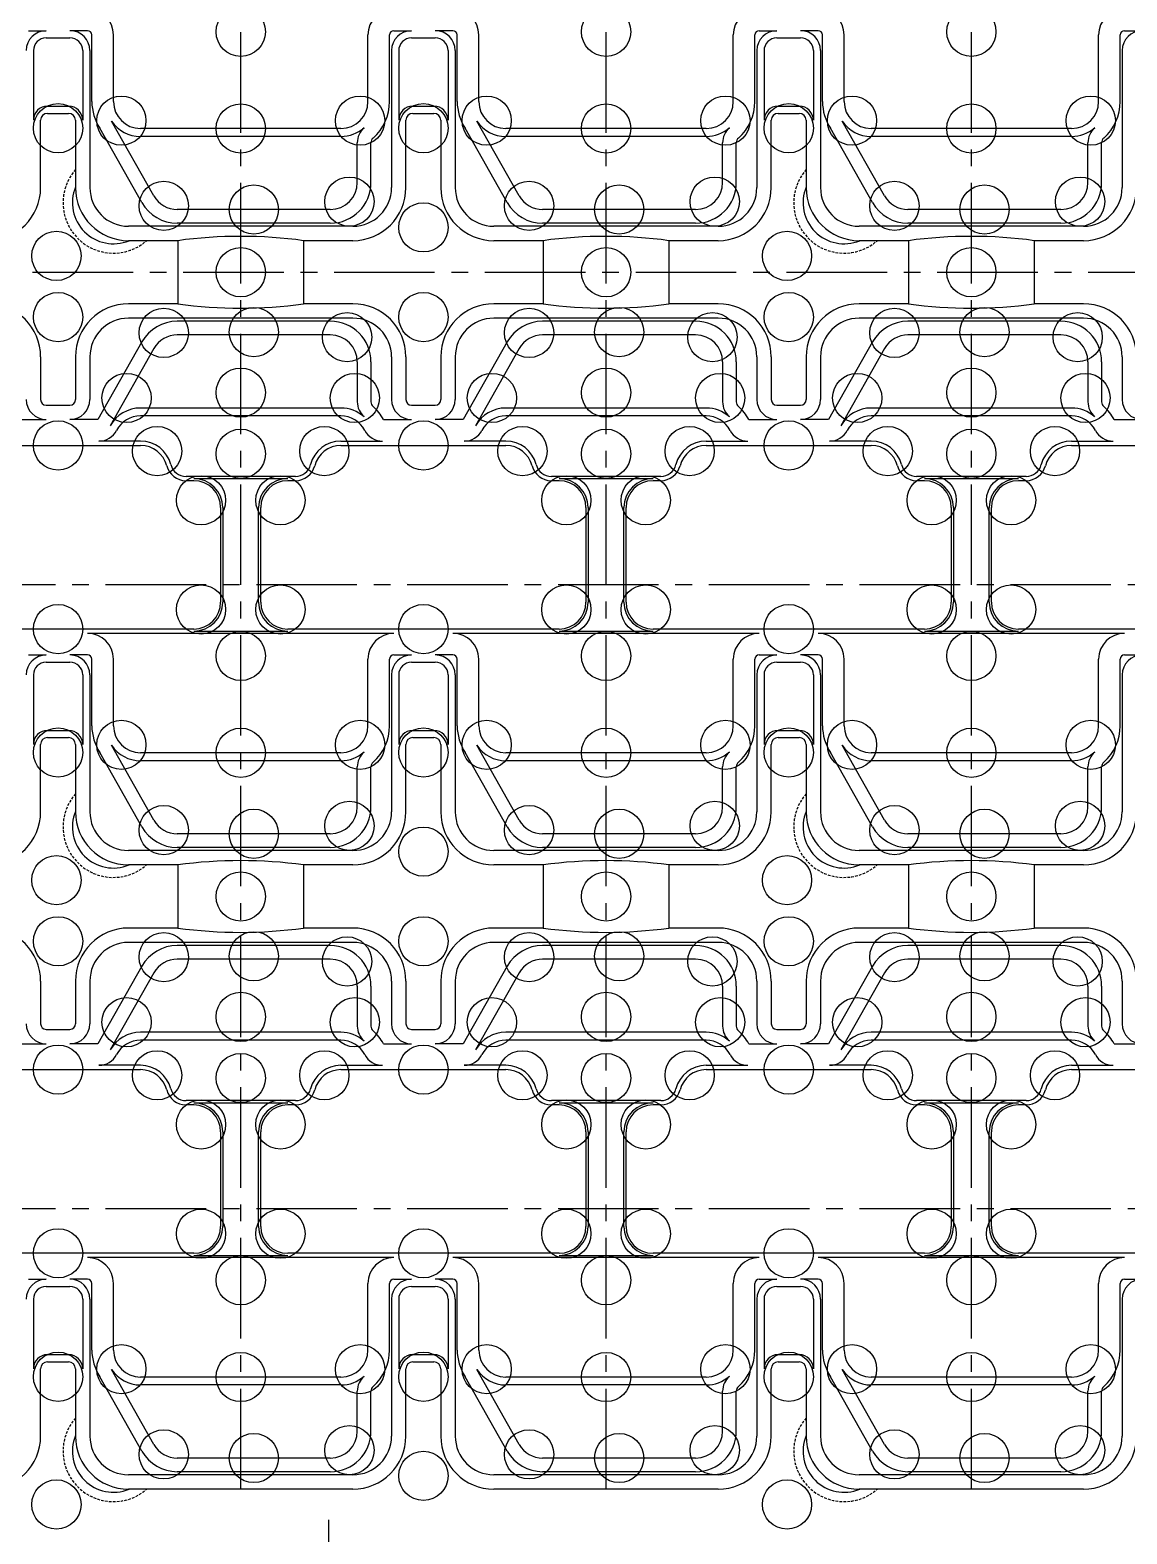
# Model space of a CAD drawing. Extents: x -808 to -24, y -277 to 138.
# Drawn here: x -595.8 to -502.3, y -107.6 to 20.7 of the extents above; entities that cross this region are included whole.
import ezdxf

# ---------------------------------------------------------------- set-up
doc = ezdxf.new("R2010")
doc.units = 0
doc.header["$LTSCALE"] = 0.45
doc.header["$MEASUREMENT"] = 0
doc.linetypes.add('CENTER2', pattern=[28.575, 19.05, -3.175, 3.175, -3.175])
doc.linetypes.add('HIDDENX2', pattern=[0.75, 0.5, -0.25])
for name, color, linetype in [('ANA 10', 7, 'CONTINUOUS'), ('ANA 11.5', 60, 'CONTINUOUS'), ('ANA 13', 230, 'CONTINUOUS'), ('ANA 18.5', 30, 'CONTINUOUS'), ('ANA 28', 110, 'CONTINUOUS'), ('ANA 31 Φ8.6x5°U7', 5, 'CONTINUOUS'), ('ANA 35', 140, 'CONTINUOUS'), ('CENTER', 243, 'CENTER2'), ('DETAIL', 6, 'CONTINUOUS'), ('HIDDEN', 5, 'HIDDENX2'), ('LINE', 7, 'CONTINUOUS'), ('LINE1', 30, 'CONTINUOUS'), ('LINE2', 110, 'CONTINUOUS'), ('LINE3', 230, 'CONTINUOUS'), ('LINE6', 60, 'CONTINUOUS'), ('LINE8', 200, 'CONTINUOUS'), ('SECTION', 31, 'CONTINUOUS'), ('TEXT', 4, 'CONTINUOUS')]:
    doc.layers.add(name, color=color, linetype=linetype)

msp = doc.modelspace()

# ---------------------------------------------------------------- linework, layer by layer
at = {"layer": 'ANA 10'}
for centre in [(-593.45, -14.775), (-562.3, -14.775), (-531.15, -14.775), (-585.0042, -15.25851), (-570.7458, -15.25851), (-553.8542, -15.25851), (-539.5958, -15.25851), (-522.7042, -15.25851), (-508.4458, -15.25851), (-581.25865, -19.45865), (-574.49135, -19.45865), (-550.10865, -19.45865), (-543.34135, -19.45865), (-518.95865, -19.45865), (-512.19135, -19.45865), (-581.25865, -28.77135), (-574.49135, -28.77135), (-550.10865, -28.77135), (-543.34135, -28.77135), (-518.95865, -28.77135), (-512.19135, -28.77135), (-593.45, -30.445), (-562.3, -30.445), (-531.15, -30.445), (-593.45, -68.035), (-585.0042, -68.51851), (-570.7458, -68.51851), (-562.3, -68.035), (-553.8542, -68.51851), (-539.5958, -68.51851), (-531.15, -68.035), (-522.7042, -68.51851), (-508.4458, -68.51851), (-581.25865, -72.71865), (-574.49135, -72.71865), (-550.10865, -72.71865), (-543.34135, -72.71865), (-518.95865, -72.71865), (-512.19135, -72.71865), (-581.25865, -82.03135), (-574.49135, -82.03135), (-550.10865, -82.03135), (-543.34135, -82.03135), (-518.95865, -82.03135), (-512.19135, -82.03135), (-593.45, -83.705), (-562.3, -83.705), (-531.15, -83.705)]:
    msp.add_circle(centre, 2.1, dxfattribs=at)
at = {"layer": 'ANA 11.5'}
for centre in [(-577.875, 20.51936), (-546.725, 20.51936), (-515.575, 20.51936), (-577.875, -15.48936), (-546.725, -15.48936), (-515.575, -15.48936), (-577.875, -32.74064), (-546.725, -32.74064), (-515.575, -32.74064), (-577.875, -68.74936), (-546.725, -68.74936), (-515.575, -68.74936), (-577.875, -86.00064), (-546.725, -86.00064), (-515.575, -86.00064)]:
    msp.add_circle(centre, 2.1, dxfattribs=at)
at = {"layer": 'ANA 13'}
for centre in [(-588.05135, 12.93365), (-577.875, 12.26), (-567.69865, 12.93365), (-556.90135, 12.93365), (-546.725, 12.26), (-536.54865, 12.93365), (-525.75135, 12.93365), (-515.575, 12.26), (-505.39865, 12.93365), (-587.60642, -10.72886), (-577.875, -10.27445), (-568.14358, -10.72886), (-556.45642, -10.72886), (-546.725, -10.27445), (-536.99358, -10.72886), (-525.30642, -10.72886), (-515.575, -10.27445), (-505.84358, -10.72886), (-588.05135, -40.32635), (-567.69865, -40.32635), (-556.90135, -40.32635), (-536.54865, -40.32635), (-525.75135, -40.32635), (-505.39865, -40.32635), (-577.875, -41), (-546.725, -41), (-515.575, -41), (-577.875, -63.53445), (-546.725, -63.53445), (-515.575, -63.53445), (-587.60642, -63.98886), (-568.14358, -63.98886), (-556.45642, -63.98886), (-536.99358, -63.98886), (-525.30642, -63.98886), (-505.84358, -63.98886), (-588.05135, -93.58635), (-577.875, -94.26), (-567.69865, -93.58635), (-556.90135, -93.58635), (-546.725, -94.26), (-536.54865, -93.58635), (-525.75135, -93.58635), (-515.575, -94.26), (-505.39865, -93.58635)]:
    msp.add_circle(centre, 2.1, dxfattribs=at)
at = {"layer": 'ANA 18.5'}
for centre in [(-584.43816, 5.66306), (-568.60865, 6.02365), (-553.28816, 5.66306), (-537.45865, 6.02365), (-522.13816, 5.66306), (-506.30865, 6.02365), (-576.75734, 5.35), (-545.60734, 5.35), (-514.45734, 5.35), (-584.43816, -5.17942), (-576.75734, -5.10433), (-568.80865, -5.54002), (-553.28816, -5.17942), (-545.60734, -5.10433), (-537.65865, -5.54002), (-522.13816, -5.17942), (-514.45734, -5.10433), (-506.50865, -5.54002), (-584.43816, -47.59694), (-576.75734, -47.91), (-568.60865, -47.23635), (-553.28816, -47.59694), (-545.60734, -47.91), (-537.45865, -47.23635), (-522.13816, -47.59694), (-514.45734, -47.91), (-506.30865, -47.23635), (-584.43816, -58.43942), (-576.75734, -58.36433), (-553.28816, -58.43942), (-545.60734, -58.36433), (-522.13816, -58.43942), (-514.45734, -58.36433), (-568.80865, -58.80002), (-537.65865, -58.80002), (-506.50865, -58.80002), (-584.43816, -100.85694), (-568.60865, -100.49635), (-553.28816, -100.85694), (-537.45865, -100.49635), (-522.13816, -100.85694), (-506.30865, -100.49635), (-576.75734, -101.17), (-545.60734, -101.17), (-514.45734, -101.17)]:
    msp.add_circle(centre, 2.1, dxfattribs=at)
at = {"layer": 'ANA 28'}
for centre in [(-593.45, 12.2847), (-562.3, 12.2847), (-531.15, 12.2847), (-562.3, 3.82599), (-593.45, -3.82599), (-562.3, -3.82599), (-531.15, -3.82599), (-593.45, -40.9753), (-562.3, -40.9753), (-531.15, -40.9753), (-562.3, -49.43401), (-593.45, -57.08599), (-562.3, -57.08599), (-531.15, -57.08599), (-593.45, -94.2353), (-562.3, -94.2353), (-531.15, -94.2353), (-562.3, -102.69401)]:
    msp.add_circle(centre, 2.1, dxfattribs=at)
at = {"layer": 'ANA 31 Φ8.6x5°U7'}
for centre in [(-593.59242, 1.39017), (-531.29242, 1.39017), (-593.59242, -51.86983), (-531.29242, -51.86983), (-593.59242, -105.12983), (-531.29242, -105.12983)]:
    msp.add_circle(centre, 2.1, dxfattribs=at)
at = {"layer": 'ANA 35'}
for centre in [(-577.875, 0), (-546.725, 0), (-515.575, 0), (-577.875, -53.26), (-546.725, -53.26), (-515.575, -53.26)]:
    msp.add_circle(centre, 2.1, dxfattribs=at)
at = {"layer": 'CENTER'}
for p, q in [((-577.875, -103.82785), (-577.875, 103.82785)), ((-546.725, -103.82785), (-546.725, 103.82785)), ((-515.575, -103.82785), (-515.575, 103.82785)), ((-698.5, 0), (-191.56344, 0)), ((-666.54797, -26.63), (-333.45203, -26.63)), ((-666.54797, -79.89), (-333.45203, -79.89)), ((-570.35, -122.195), (-570.35, -106.44006))]:
    msp.add_line(p, q, dxfattribs=at)
at = {"layer": 'DETAIL'}
for centre in [(-588.72748, 5.92752), (-526.42748, 5.92752), (-588.72748, -47.33248), (-526.42748, -47.33248), (-588.72748, -100.59248), (-526.42748, -100.59248)]:
    msp.add_arc(centre, 3.5, 157.5764905, 292.4235095, dxfattribs=at)
at = {"layer": 'HIDDEN'}
for centre in [(-588.72748, 5.92752), (-526.42748, 5.92752), (-588.72748, -47.33248), (-526.42748, -47.33248), (-588.72748, -100.59248), (-526.42748, -100.59248)]:
    msp.add_arc(centre, 4.3, 138.7995848, 311.2004152, dxfattribs=at)
at = {"layer": 'LINE'}
for p, q in [((-600.485, -14.775), (-586.415, -14.775)), ((-569.335, -14.775), (-555.265, -14.775)), ((-538.185, -14.775), (-524.115, -14.775)), ((-507.035, -14.775), (-492.965, -14.775)), ((-581.885, -17.785), (-582.53945, -17.785)), ((-573.21055, -17.785), (-573.865, -17.785)), ((-550.735, -17.785), (-551.38945, -17.785)), ((-542.06055, -17.785), (-542.715, -17.785)), ((-519.585, -17.785), (-520.23945, -17.785)), ((-510.91055, -17.785), (-511.565, -17.785)), ((-579.585, -20.085), (-579.585, -28.145)), ((-576.165, -28.145), (-576.165, -20.085)), ((-548.435, -20.085), (-548.435, -28.145)), ((-545.015, -28.145), (-545.015, -20.085)), ((-517.285, -20.085), (-517.285, -28.145)), ((-513.865, -28.145), (-513.865, -20.085)), ((-581.885, -30.445), (-605.015, -30.445)), ((-550.735, -30.445), (-573.865, -30.445)), ((-519.585, -30.445), (-542.715, -30.445)), ((-488.435, -30.445), (-511.565, -30.445)), ((-600.485, -68.035), (-586.415, -68.035)), ((-569.335, -68.035), (-555.265, -68.035)), ((-538.185, -68.035), (-524.115, -68.035)), ((-507.035, -68.035), (-492.965, -68.035)), ((-581.885, -71.045), (-582.53945, -71.045)), ((-573.21055, -71.045), (-573.865, -71.045)), ((-550.735, -71.045), (-551.38945, -71.045)), ((-542.06055, -71.045), (-542.715, -71.045)), ((-519.585, -71.045), (-520.23945, -71.045)), ((-510.91055, -71.045), (-511.565, -71.045)), ((-579.585, -73.345), (-579.585, -81.405)), ((-576.165, -81.405), (-576.165, -73.345)), ((-548.435, -73.345), (-548.435, -81.405)), ((-545.015, -81.405), (-545.015, -73.345)), ((-517.285, -73.345), (-517.285, -81.405)), ((-513.865, -81.405), (-513.865, -73.345)), ((-581.885, -83.705), (-605.015, -83.705)), ((-550.735, -83.705), (-573.865, -83.705)), ((-519.585, -83.705), (-542.715, -83.705)), ((-488.435, -83.705), (-511.565, -83.705))]:
    msp.add_line(p, q, dxfattribs=at)
for centre, radius, start, end in [((-586.415, -17.075), 2.3, 14.3296242, 90), ((-569.335, -17.075), 2.3, 90, 165.6703758), ((-555.265, -17.075), 2.3, 14.3296242, 90), ((-538.185, -17.075), 2.3, 90, 165.6703758), ((-524.115, -17.075), 2.3, 14.3296242, 90), ((-507.035, -17.075), 2.3, 90, 165.6703758), ((-582.53945, -16.085), 1.7, 194.3296242, 270), ((-573.21055, -16.085), 1.7, 270, 345.6703758), ((-551.38945, -16.085), 1.7, 194.3296242, 270), ((-542.06055, -16.085), 1.7, 270, 345.6703758), ((-520.23945, -16.085), 1.7, 194.3296242, 270), ((-510.91055, -16.085), 1.7, 270, 345.6703758), ((-581.885, -20.085), 2.3, 0, 90), ((-573.865, -20.085), 2.3, 90, 180), ((-550.735, -20.085), 2.3, 0, 90), ((-542.715, -20.085), 2.3, 90, 180), ((-519.585, -20.085), 2.3, 0, 90), ((-511.565, -20.085), 2.3, 90, 180), ((-581.885, -28.145), 2.3, 270, 360), ((-573.865, -28.145), 2.3, 180, 270), ((-550.735, -28.145), 2.3, 270, 360), ((-542.715, -28.145), 2.3, 180, 270), ((-519.585, -28.145), 2.3, 270, 360), ((-511.565, -28.145), 2.3, 180, 270), ((-586.415, -70.335), 2.3, 14.3296242, 90), ((-569.335, -70.335), 2.3, 90, 165.6703758), ((-555.265, -70.335), 2.3, 14.3296242, 90), ((-538.185, -70.335), 2.3, 90, 165.6703758), ((-524.115, -70.335), 2.3, 14.3296242, 90), ((-507.035, -70.335), 2.3, 90, 165.6703758), ((-582.53945, -69.345), 1.7, 194.3296242, 270), ((-573.21055, -69.345), 1.7, 270, 345.6703758), ((-551.38945, -69.345), 1.7, 194.3296242, 270), ((-542.06055, -69.345), 1.7, 270, 345.6703758), ((-520.23945, -69.345), 1.7, 194.3296242, 270), ((-510.91055, -69.345), 1.7, 270, 345.6703758), ((-581.885, -73.345), 2.3, 0, 90), ((-573.865, -73.345), 2.3, 90, 180), ((-550.735, -73.345), 2.3, 0, 90), ((-542.715, -73.345), 2.3, 90, 180), ((-519.585, -73.345), 2.3, 0, 90), ((-511.565, -73.345), 2.3, 90, 180), ((-581.885, -81.405), 2.3, 270, 360), ((-573.865, -81.405), 2.3, 180, 270), ((-550.735, -81.405), 2.3, 270, 360), ((-542.715, -81.405), 2.3, 180, 270), ((-519.585, -81.405), 2.3, 270, 360), ((-511.565, -81.405), 2.3, 180, 270)]:
    msp.add_arc(centre, radius, start, end, dxfattribs=at)
at = {"layer": 'LINE1'}
for p, q in [((-585.28127, 6.51702), (-588.8947, 12.90076)), ((-554.13127, 6.51702), (-557.7447, 12.90076)), ((-522.98127, 6.51702), (-526.5947, 12.90076)), ((-569.325, 11.58468), (-586.425, 11.58468)), ((-538.175, 11.58468), (-555.275, 11.58468)), ((-507.025, 11.58468), (-524.125, 11.58468)), ((-567.935, 7.65), (-567.935, 11.05137)), ((-536.785, 7.65), (-536.785, 11.05137)), ((-505.635, 7.65), (-505.635, 11.05137)), ((-570.235, 5.35), (-583.27967, 5.35)), ((-539.085, 5.35), (-552.12967, 5.35)), ((-507.935, 5.35), (-520.97967, 5.35)), ((-570.235, -5.35), (-583.27967, -5.35)), ((-539.085, -5.35), (-552.12967, -5.35)), ((-507.935, -5.35), (-520.97967, -5.35)), ((-585.28127, -6.51702), (-589.00429, -13.09437)), ((-567.935, -7.65), (-567.935, -11.0602)), ((-554.13127, -6.51702), (-557.85429, -13.09437)), ((-536.785, -7.65), (-536.785, -11.0602)), ((-522.98127, -6.51702), (-526.70429, -13.09437)), ((-505.635, -7.65), (-505.635, -11.0602)), ((-569.335, -11.58468), (-586.415, -11.58468)), ((-538.185, -11.58468), (-555.265, -11.58468)), ((-507.035, -11.58468), (-524.115, -11.58468)), ((-585.28127, -46.74298), (-588.8947, -40.35924)), ((-554.13127, -46.74298), (-557.7447, -40.35924)), ((-522.98127, -46.74298), (-526.5947, -40.35924)), ((-569.325, -41.67532), (-586.425, -41.67532)), ((-567.935, -45.61), (-567.935, -42.20863)), ((-538.175, -41.67532), (-555.275, -41.67532)), ((-536.785, -45.61), (-536.785, -42.20863)), ((-507.025, -41.67532), (-524.125, -41.67532)), ((-505.635, -45.61), (-505.635, -42.20863)), ((-570.235, -47.91), (-583.27967, -47.91)), ((-539.085, -47.91), (-552.12967, -47.91)), ((-507.935, -47.91), (-520.97967, -47.91)), ((-570.235, -58.61), (-583.27967, -58.61)), ((-539.085, -58.61), (-552.12967, -58.61)), ((-507.935, -58.61), (-520.97967, -58.61)), ((-585.28127, -59.77702), (-589.00429, -66.35437)), ((-554.13127, -59.77702), (-557.85429, -66.35437)), ((-522.98127, -59.77702), (-526.70429, -66.35437)), ((-567.935, -60.91), (-567.935, -64.3202)), ((-536.785, -60.91), (-536.785, -64.3202)), ((-505.635, -60.91), (-505.635, -64.3202)), ((-569.335, -64.84468), (-586.415, -64.84468)), ((-538.185, -64.84468), (-555.265, -64.84468)), ((-507.035, -64.84468), (-524.115, -64.84468)), ((-585.28127, -100.00298), (-588.8947, -93.61924)), ((-554.13127, -100.00298), (-557.7447, -93.61924)), ((-522.98127, -100.00298), (-526.5947, -93.61924)), ((-569.325, -94.93532), (-586.425, -94.93532)), ((-538.175, -94.93532), (-555.275, -94.93532)), ((-507.025, -94.93532), (-524.125, -94.93532)), ((-567.935, -98.87), (-567.935, -95.46863)), ((-536.785, -98.87), (-536.785, -95.46863)), ((-505.635, -98.87), (-505.635, -95.46863)), ((-570.235, -101.17), (-583.27967, -101.17)), ((-539.085, -101.17), (-552.12967, -101.17)), ((-507.935, -101.17), (-520.97967, -101.17))]:
    msp.add_line(p, q, dxfattribs=at)
for centre, radius, start, end in [((-586.425, 14.56), 2.97532, 213.8947944, 270), ((-555.275, 14.56), 2.97532, 213.8947944, 270), ((-524.125, 14.56), 2.97532, 213.8947944, 270), ((-569.325, 14.56), 2.97532, 270, 311.369924), ((-566.235, 11.05137), 1.7, 131.369924, 180), ((-538.175, 14.56), 2.97532, 270, 311.369924), ((-535.085, 11.05137), 1.7, 131.369924, 180), ((-507.025, 14.56), 2.97532, 270, 311.369924), ((-503.935, 11.05137), 1.7, 131.369924, 180), ((-583.27967, 7.65), 2.3, 209.5114986, 270), ((-570.235, 7.65), 2.3, 270, 0), ((-552.12967, 7.65), 2.3, 209.5114986, 270), ((-539.085, 7.65), 2.3, 270, 0), ((-520.97967, 7.65), 2.3, 209.5114986, 270), ((-507.935, 7.65), 2.3, 270, 0), ((-583.27967, -7.65), 2.3, 90, 150.4885014), ((-570.235, -7.65), 2.3, 0, 90), ((-552.12967, -7.65), 2.3, 90, 150.4885014), ((-539.085, -7.65), 2.3, 0, 90), ((-520.97967, -7.65), 2.3, 90, 150.4885014), ((-507.935, -7.65), 2.3, 0, 90), ((-566.235, -11.0602), 1.7, 180, 228.4665706), ((-535.085, -11.0602), 1.7, 180, 228.4665706), ((-503.935, -11.0602), 1.7, 180, 228.4665706), ((-586.415, -14.56), 2.97532, 90, 150.4885014), ((-569.335, -14.56), 2.97532, 48.4665706, 90), ((-555.265, -14.56), 2.97532, 90, 150.4885014), ((-538.185, -14.56), 2.97532, 48.4665706, 90), ((-524.115, -14.56), 2.97532, 90, 150.4885014), ((-507.035, -14.56), 2.97532, 48.4665706, 90), ((-586.425, -38.7), 2.97532, 213.8947944, 270), ((-569.325, -38.7), 2.97532, 270, 311.369924), ((-566.235, -42.20863), 1.7, 131.369924, 180), ((-555.275, -38.7), 2.97532, 213.8947944, 270), ((-538.175, -38.7), 2.97532, 270, 311.369924), ((-535.085, -42.20863), 1.7, 131.369924, 180), ((-524.125, -38.7), 2.97532, 213.8947944, 270), ((-507.025, -38.7), 2.97532, 270, 311.369924), ((-503.935, -42.20863), 1.7, 131.369924, 180), ((-570.235, -45.61), 2.3, 270, 0), ((-539.085, -45.61), 2.3, 270, 0), ((-507.935, -45.61), 2.3, 270, 0), ((-583.27967, -45.61), 2.3, 209.5114986, 270), ((-552.12967, -45.61), 2.3, 209.5114986, 270), ((-520.97967, -45.61), 2.3, 209.5114986, 270), ((-583.27967, -60.91), 2.3, 90, 150.4885014), ((-570.235, -60.91), 2.3, 0, 90), ((-552.12967, -60.91), 2.3, 90, 150.4885014), ((-539.085, -60.91), 2.3, 0, 90), ((-520.97967, -60.91), 2.3, 90, 150.4885014), ((-507.935, -60.91), 2.3, 0, 90), ((-586.415, -67.82), 2.97532, 90, 150.4885014), ((-569.335, -67.82), 2.97532, 48.4665706, 90), ((-566.235, -64.3202), 1.7, 180, 228.4665706), ((-555.265, -67.82), 2.97532, 90, 150.4885014), ((-538.185, -67.82), 2.97532, 48.4665706, 90), ((-535.085, -64.3202), 1.7, 180, 228.4665706), ((-524.115, -67.82), 2.97532, 90, 150.4885014), ((-507.035, -67.82), 2.97532, 48.4665706, 90), ((-503.935, -64.3202), 1.7, 180, 228.4665706), ((-586.425, -91.96), 2.97532, 213.8947944, 270), ((-555.275, -91.96), 2.97532, 213.8947944, 270), ((-524.125, -91.96), 2.97532, 213.8947944, 270), ((-569.325, -91.96), 2.97532, 270, 311.369924), ((-566.235, -95.46863), 1.7, 131.369924, 180), ((-538.175, -91.96), 2.97532, 270, 311.369924), ((-535.085, -95.46863), 1.7, 131.369924, 180), ((-507.025, -91.96), 2.97532, 270, 311.369924), ((-503.935, -95.46863), 1.7, 131.369924, 180), ((-583.27967, -98.87), 2.3, 209.5114986, 270), ((-570.235, -98.87), 2.3, 270, 0), ((-552.12967, -98.87), 2.3, 209.5114986, 270), ((-539.085, -98.87), 2.3, 270, 0), ((-520.97967, -98.87), 2.3, 209.5114986, 270), ((-507.935, -98.87), 2.3, 270, 0)]:
    msp.add_arc(centre, radius, start, end, dxfattribs=at)
at = {"layer": 'LINE2'}
for p, q in [((-595.975, 20.60488), (-594.465, 20.60488)), ((-590.925, 20.60488), (-592.435, 20.60488)), ((-564.825, 20.60488), (-563.315, 20.60488)), ((-559.775, 20.60488), (-561.285, 20.60488)), ((-533.675, 20.60488), (-532.165, 20.60488)), ((-528.625, 20.60488), (-530.135, 20.60488)), ((-502.525, 20.60488), (-501.015, 20.60488)), ((-590.56677, 14.56), (-590.56677, 20.24665)), ((-565.18323, 14.56), (-565.18323, 20.24665)), ((-559.41677, 14.56), (-559.41677, 20.24665)), ((-534.03323, 14.56), (-534.03323, 20.24665)), ((-528.26677, 14.56), (-528.26677, 20.24665)), ((-502.88323, 14.56), (-502.88323, 20.24665)), ((-590.735, 18.90488), (-590.735, 7.22)), ((-565.015, 18.90488), (-565.015, 7.22)), ((-559.585, 18.90488), (-559.585, 7.22)), ((-533.865, 18.90488), (-533.865, 7.22)), ((-528.435, 18.90488), (-528.435, 7.22)), ((-502.715, 18.90488), (-502.715, 7.22)), ((-586.29638, 5.94243), (-589.88964, 12.29052)), ((-555.14638, 5.94243), (-558.73964, 12.29052)), ((-523.99638, 5.94243), (-527.58964, 12.29052)), ((-566.76855, 7.65), (-566.76855, 11.05137)), ((-535.61855, 7.65), (-535.61855, 11.05137)), ((-504.46855, 7.65), (-504.46855, 11.05137)), ((-568.315, 3.92), (-587.435, 3.92)), ((-570.235, 4.18355), (-583.27967, 4.18355)), ((-537.165, 3.92), (-556.285, 3.92)), ((-539.085, 4.18355), (-552.12967, 4.18355)), ((-506.015, 3.92), (-525.135, 3.92)), ((-507.935, 4.18355), (-520.97967, 4.18355)), ((-568.315, -3.92), (-587.435, -3.92)), ((-570.235, -4.18355), (-583.27967, -4.18355)), ((-537.165, -3.92), (-556.285, -3.92)), ((-539.085, -4.18355), (-552.12967, -4.18355)), ((-506.015, -3.92), (-525.135, -3.92)), ((-507.935, -4.18355), (-520.97967, -4.18355)), ((-586.29638, -5.94243), (-590.04493, -12.56488)), ((-555.14638, -5.94243), (-558.89493, -12.56488)), ((-523.99638, -5.94243), (-527.74493, -12.56488)), ((-590.735, -7.22), (-590.735, -10.86488)), ((-566.76855, -7.65), (-566.76855, -11.0602)), ((-565.015, -7.22), (-565.015, -10.86488)), ((-559.585, -7.22), (-559.585, -10.86488)), ((-535.61855, -7.65), (-535.61855, -11.0602)), ((-533.865, -7.22), (-533.865, -10.86488)), ((-528.435, -7.22), (-528.435, -10.86488)), ((-504.46855, -7.65), (-504.46855, -11.0602)), ((-502.715, -7.22), (-502.715, -10.86488)), ((-596.85544, -12.56488), (-594.465, -12.56488)), ((-590.04493, -12.56488), (-592.435, -12.56488)), ((-565.70544, -12.56488), (-563.315, -12.56488)), ((-558.89493, -12.56488), (-561.285, -12.56488)), ((-534.55544, -12.56488), (-532.165, -12.56488)), ((-527.74493, -12.56488), (-530.135, -12.56488)), ((-503.40544, -12.56488), (-501.015, -12.56488)), ((-595.975, -32.65512), (-594.465, -32.65512)), ((-590.925, -32.65512), (-592.435, -32.65512)), ((-590.56677, -38.7), (-590.56677, -33.01335)), ((-565.18323, -38.7), (-565.18323, -33.01335)), ((-564.825, -32.65512), (-563.315, -32.65512)), ((-559.775, -32.65512), (-561.285, -32.65512)), ((-559.41677, -38.7), (-559.41677, -33.01335)), ((-534.03323, -38.7), (-534.03323, -33.01335)), ((-533.675, -32.65512), (-532.165, -32.65512)), ((-528.625, -32.65512), (-530.135, -32.65512)), ((-528.26677, -38.7), (-528.26677, -33.01335)), ((-502.88323, -38.7), (-502.88323, -33.01335)), ((-502.525, -32.65512), (-501.015, -32.65512)), ((-590.735, -34.35512), (-590.735, -46.04)), ((-565.015, -34.35512), (-565.015, -46.04)), ((-559.585, -34.35512), (-559.585, -46.04)), ((-533.865, -34.35512), (-533.865, -46.04)), ((-528.435, -34.35512), (-528.435, -46.04)), ((-502.715, -34.35512), (-502.715, -46.04)), ((-586.29638, -47.31757), (-589.88964, -40.96948)), ((-555.14638, -47.31757), (-558.73964, -40.96948)), ((-523.99638, -47.31757), (-527.58964, -40.96948)), ((-566.76855, -45.61), (-566.76855, -42.20863)), ((-535.61855, -45.61), (-535.61855, -42.20863)), ((-504.46855, -45.61), (-504.46855, -42.20863)), ((-568.315, -49.34), (-587.435, -49.34)), ((-570.235, -49.07645), (-583.27967, -49.07645)), ((-537.165, -49.34), (-556.285, -49.34)), ((-539.085, -49.07645), (-552.12967, -49.07645)), ((-506.015, -49.34), (-525.135, -49.34)), ((-507.935, -49.07645), (-520.97967, -49.07645)), ((-568.315, -57.18), (-587.435, -57.18)), ((-570.235, -57.44355), (-583.27967, -57.44355)), ((-537.165, -57.18), (-556.285, -57.18)), ((-539.085, -57.44355), (-552.12967, -57.44355)), ((-506.015, -57.18), (-525.135, -57.18)), ((-507.935, -57.44355), (-520.97967, -57.44355)), ((-586.29638, -59.20243), (-590.04493, -65.82488)), ((-555.14638, -59.20243), (-558.89493, -65.82488)), ((-523.99638, -59.20243), (-527.74493, -65.82488)), ((-590.735, -60.48), (-590.735, -64.12488)), ((-566.76855, -60.91), (-566.76855, -64.3202)), ((-565.015, -60.48), (-565.015, -64.12488)), ((-559.585, -60.48), (-559.585, -64.12488)), ((-535.61855, -60.91), (-535.61855, -64.3202)), ((-533.865, -60.48), (-533.865, -64.12488)), ((-528.435, -60.48), (-528.435, -64.12488)), ((-504.46855, -60.91), (-504.46855, -64.3202)), ((-502.715, -60.48), (-502.715, -64.12488)), ((-596.85544, -65.82488), (-594.465, -65.82488)), ((-590.04493, -65.82488), (-592.435, -65.82488)), ((-565.70544, -65.82488), (-563.315, -65.82488)), ((-558.89493, -65.82488), (-561.285, -65.82488)), ((-534.55544, -65.82488), (-532.165, -65.82488)), ((-527.74493, -65.82488), (-530.135, -65.82488)), ((-503.40544, -65.82488), (-501.015, -65.82488)), ((-595.975, -85.91512), (-594.465, -85.91512)), ((-590.925, -85.91512), (-592.435, -85.91512)), ((-564.825, -85.91512), (-563.315, -85.91512)), ((-559.775, -85.91512), (-561.285, -85.91512)), ((-533.675, -85.91512), (-532.165, -85.91512)), ((-528.625, -85.91512), (-530.135, -85.91512)), ((-502.525, -85.91512), (-501.015, -85.91512)), ((-590.56677, -91.96), (-590.56677, -86.27335)), ((-565.18323, -91.96), (-565.18323, -86.27335)), ((-559.41677, -91.96), (-559.41677, -86.27335)), ((-534.03323, -91.96), (-534.03323, -86.27335)), ((-528.26677, -91.96), (-528.26677, -86.27335)), ((-502.88323, -91.96), (-502.88323, -86.27335)), ((-590.735, -87.61512), (-590.735, -99.3)), ((-565.015, -87.61512), (-565.015, -99.3)), ((-559.585, -87.61512), (-559.585, -99.3)), ((-533.865, -87.61512), (-533.865, -99.3)), ((-528.435, -87.61512), (-528.435, -99.3)), ((-502.715, -87.61512), (-502.715, -99.3)), ((-586.29638, -100.57757), (-589.88964, -94.22948)), ((-555.14638, -100.57757), (-558.73964, -94.22948)), ((-523.99638, -100.57757), (-527.58964, -94.22948)), ((-566.76855, -98.87), (-566.76855, -95.46863)), ((-535.61855, -98.87), (-535.61855, -95.46863)), ((-504.46855, -98.87), (-504.46855, -95.46863)), ((-568.315, -102.6), (-587.435, -102.6)), ((-570.235, -102.33645), (-583.27967, -102.33645)), ((-537.165, -102.6), (-556.285, -102.6)), ((-539.085, -102.33645), (-552.12967, -102.33645)), ((-506.015, -102.6), (-525.135, -102.6)), ((-507.935, -102.33645), (-520.97967, -102.33645))]:
    msp.add_line(p, q, dxfattribs=at)
for centre, radius, start, end in [((-594.465, 18.90488), 1.7, 90, 180), ((-592.435, 18.90488), 1.7, 0, 90), ((-590.925, 20.24665), 0.35823, 0, 90), ((-564.825, 20.24665), 0.35823, 90, 180), ((-563.315, 18.90488), 1.7, 90, 180), ((-561.285, 18.90488), 1.7, 0, 90), ((-559.775, 20.24665), 0.35823, 0, 90), ((-533.675, 20.24665), 0.35823, 90, 180), ((-532.165, 18.90488), 1.7, 90, 180), ((-530.135, 18.90488), 1.7, 0, 90), ((-528.625, 20.24665), 0.35823, 0, 90), ((-502.525, 20.24665), 0.35823, 90, 180), ((-501.015, 18.90488), 1.7, 90, 180), ((-586.425, 14.56), 4.14177, 180, 213.2263763), ((-569.325, 14.56), 4.14177, 311.369924, 0), ((-555.275, 14.56), 4.14177, 180, 213.2263763), ((-538.175, 14.56), 4.14177, 311.369924, 0), ((-524.125, 14.56), 4.14177, 180, 213.2263763), ((-507.025, 14.56), 4.14177, 311.369924, 0), ((-566.235, 11.05137), 0.53355, 131.369924, 180), ((-535.085, 11.05137), 0.53355, 131.369924, 180), ((-503.935, 11.05137), 0.53355, 131.369924, 180), ((-587.435, 7.22), 3.3, 180, 270), ((-570.235, 7.65), 3.46645, 270, 0), ((-568.315, 7.22), 3.3, 270, 0), ((-556.285, 7.22), 3.3, 180, 270), ((-539.085, 7.65), 3.46645, 270, 0), ((-537.165, 7.22), 3.3, 270, 0), ((-525.135, 7.22), 3.3, 180, 270), ((-507.935, 7.65), 3.46645, 270, 0), ((-506.015, 7.22), 3.3, 270, 0), ((-583.27967, 7.65), 3.46645, 209.5114986, 270), ((-552.12967, 7.65), 3.46645, 209.5114986, 270), ((-520.97967, 7.65), 3.46645, 209.5114986, 270), ((-587.435, -7.22), 3.3, 90, 180), ((-583.27967, -7.65), 3.46645, 90, 150.4885014), ((-570.235, -7.65), 3.46645, 0, 90), ((-568.315, -7.22), 3.3, 0, 90), ((-556.285, -7.22), 3.3, 90, 180), ((-552.12967, -7.65), 3.46645, 90, 150.4885014), ((-539.085, -7.65), 3.46645, 0, 90), ((-537.165, -7.22), 3.3, 0, 90), ((-525.135, -7.22), 3.3, 90, 180), ((-520.97967, -7.65), 3.46645, 90, 150.4885014), ((-507.935, -7.65), 3.46645, 0, 90), ((-506.015, -7.22), 3.3, 0, 90), ((-594.465, -10.86488), 1.7, 180, 270), ((-592.435, -10.86488), 1.7, 270, 0), ((-566.235, -11.0602), 0.53355, 180, 228.4665706), ((-569.335, -14.56), 4.14177, 28.7969998, 48.4665706), ((-563.315, -10.86488), 1.7, 180, 270), ((-561.285, -10.86488), 1.7, 270, 0), ((-535.085, -11.0602), 0.53355, 180, 228.4665706), ((-538.185, -14.56), 4.14177, 28.7969998, 48.4665706), ((-532.165, -10.86488), 1.7, 180, 270), ((-530.135, -10.86488), 1.7, 270, 0), ((-503.935, -11.0602), 0.53355, 180, 228.4665706), ((-507.035, -14.56), 4.14177, 28.7969998, 48.4665706), ((-501.015, -10.86488), 1.7, 180, 270), ((-594.465, -34.35512), 1.7, 90, 180), ((-592.435, -34.35512), 1.7, 0, 90), ((-590.925, -33.01335), 0.35823, 0, 90), ((-564.825, -33.01335), 0.35823, 90, 180), ((-563.315, -34.35512), 1.7, 90, 180), ((-561.285, -34.35512), 1.7, 0, 90), ((-559.775, -33.01335), 0.35823, 0, 90), ((-533.675, -33.01335), 0.35823, 90, 180), ((-532.165, -34.35512), 1.7, 90, 180), ((-530.135, -34.35512), 1.7, 0, 90), ((-528.625, -33.01335), 0.35823, 0, 90), ((-502.525, -33.01335), 0.35823, 90, 180), ((-501.015, -34.35512), 1.7, 90, 180), ((-586.425, -38.7), 4.14177, 180, 213.2263763), ((-569.325, -38.7), 4.14177, 311.369924, 0), ((-555.275, -38.7), 4.14177, 180, 213.2263763), ((-538.175, -38.7), 4.14177, 311.369924, 0), ((-524.125, -38.7), 4.14177, 180, 213.2263763), ((-507.025, -38.7), 4.14177, 311.369924, 0), ((-566.235, -42.20863), 0.53355, 131.369924, 180), ((-535.085, -42.20863), 0.53355, 131.369924, 180), ((-503.935, -42.20863), 0.53355, 131.369924, 180), ((-587.435, -46.04), 3.3, 180, 270), ((-570.235, -45.61), 3.46645, 270, 0), ((-568.315, -46.04), 3.3, 270, 0), ((-556.285, -46.04), 3.3, 180, 270), ((-539.085, -45.61), 3.46645, 270, 0), ((-537.165, -46.04), 3.3, 270, 0), ((-525.135, -46.04), 3.3, 180, 270), ((-507.935, -45.61), 3.46645, 270, 0), ((-506.015, -46.04), 3.3, 270, 0), ((-583.27967, -45.61), 3.46645, 209.5114986, 270), ((-552.12967, -45.61), 3.46645, 209.5114986, 270), ((-520.97967, -45.61), 3.46645, 209.5114986, 270), ((-587.435, -60.48), 3.3, 90, 180), ((-583.27967, -60.91), 3.46645, 90, 150.4885014), ((-570.235, -60.91), 3.46645, 0, 90), ((-568.315, -60.48), 3.3, 0, 90), ((-556.285, -60.48), 3.3, 90, 180), ((-552.12967, -60.91), 3.46645, 90, 150.4885014), ((-539.085, -60.91), 3.46645, 0, 90), ((-537.165, -60.48), 3.3, 0, 90), ((-525.135, -60.48), 3.3, 90, 180), ((-520.97967, -60.91), 3.46645, 90, 150.4885014), ((-507.935, -60.91), 3.46645, 0, 90), ((-506.015, -60.48), 3.3, 0, 90), ((-594.465, -64.12488), 1.7, 180, 270), ((-592.435, -64.12488), 1.7, 270, 0), ((-563.315, -64.12488), 1.7, 180, 270), ((-561.285, -64.12488), 1.7, 270, 0), ((-532.165, -64.12488), 1.7, 180, 270), ((-530.135, -64.12488), 1.7, 270, 0), ((-501.015, -64.12488), 1.7, 180, 270), ((-566.235, -64.3202), 0.53355, 180, 228.4665706), ((-569.335, -67.82), 4.14177, 28.7969998, 48.4665706), ((-535.085, -64.3202), 0.53355, 180, 228.4665706), ((-538.185, -67.82), 4.14177, 28.7969998, 48.4665706), ((-503.935, -64.3202), 0.53355, 180, 228.4665706), ((-507.035, -67.82), 4.14177, 28.7969998, 48.4665706), ((-594.465, -87.61512), 1.7, 90, 180), ((-592.435, -87.61512), 1.7, 360, 90), ((-590.925, -86.27335), 0.35823, 0, 90), ((-564.825, -86.27335), 0.35823, 90, 180), ((-563.315, -87.61512), 1.7, 90, 180), ((-561.285, -87.61512), 1.7, 360, 90), ((-559.775, -86.27335), 0.35823, 0, 90), ((-533.675, -86.27335), 0.35823, 90, 180), ((-532.165, -87.61512), 1.7, 90, 180), ((-530.135, -87.61512), 1.7, 360, 90), ((-528.625, -86.27335), 0.35823, 0, 90), ((-502.525, -86.27335), 0.35823, 90, 180), ((-501.015, -87.61512), 1.7, 90, 180), ((-586.425, -91.96), 4.14177, 180, 213.2263763), ((-569.325, -91.96), 4.14177, 311.369924, 0), ((-555.275, -91.96), 4.14177, 180, 213.2263763), ((-538.175, -91.96), 4.14177, 311.369924, 0), ((-524.125, -91.96), 4.14177, 180, 213.2263763), ((-507.025, -91.96), 4.14177, 311.369924, 0), ((-566.235, -95.46863), 0.53355, 131.369924, 180), ((-535.085, -95.46863), 0.53355, 131.369924, 180), ((-503.935, -95.46863), 0.53355, 131.369924, 180), ((-587.435, -99.3), 3.3, 180, 270), ((-570.235, -98.87), 3.46645, 270, 0), ((-568.315, -99.3), 3.3, 270, 0), ((-556.285, -99.3), 3.3, 180, 270), ((-539.085, -98.87), 3.46645, 270, 0), ((-537.165, -99.3), 3.3, 270, 0), ((-525.135, -99.3), 3.3, 180, 270), ((-507.935, -98.87), 3.46645, 270, 0), ((-506.015, -99.3), 3.3, 270, 0), ((-583.27967, -98.87), 3.46645, 209.5114986, 270), ((-552.12967, -98.87), 3.46645, 209.5114986, 270), ((-520.97967, -98.87), 3.46645, 209.5114986, 270)]:
    msp.add_arc(centre, radius, start, end, dxfattribs=at)
at = {"layer": 'LINE3'}
for p, q in [((-588.725, 14.56), (-588.725, 20.24665)), ((-567.025, 14.56), (-567.025, 20.24665)), ((-557.575, 14.56), (-557.575, 20.24665)), ((-535.875, 14.56), (-535.875, 20.24665)), ((-526.425, 14.56), (-526.425, 20.24665)), ((-504.725, 14.56), (-504.725, 20.24665)), ((-569.325, 12.26), (-586.425, 12.26)), ((-538.175, 12.26), (-555.275, 12.26)), ((-507.025, 12.26), (-524.125, 12.26)), ((-569.335, -12.26), (-586.415, -12.26)), ((-538.185, -12.26), (-555.265, -12.26)), ((-507.035, -12.26), (-524.115, -12.26)), ((-586.415, -14.40665), (-589.95973, -14.40665)), ((-569.335, -14.40665), (-565.79027, -14.40665)), ((-555.265, -14.40665), (-558.80973, -14.40665)), ((-538.185, -14.40665), (-534.64027, -14.40665)), ((-524.115, -14.40665), (-527.65973, -14.40665)), ((-507.035, -14.40665), (-503.49027, -14.40665)), ((-573.21055, -17.41665), (-582.53945, -17.41665)), ((-542.06055, -17.41665), (-551.38945, -17.41665)), ((-510.91055, -17.41665), (-520.23945, -17.41665)), ((-564.825, -30.81335), (-590.925, -30.81335)), ((-533.675, -30.81335), (-559.775, -30.81335)), ((-502.525, -30.81335), (-528.625, -30.81335)), ((-588.725, -38.7), (-588.725, -33.01335)), ((-567.025, -38.7), (-567.025, -33.01335)), ((-557.575, -38.7), (-557.575, -33.01335)), ((-535.875, -38.7), (-535.875, -33.01335)), ((-526.425, -38.7), (-526.425, -33.01335)), ((-504.725, -38.7), (-504.725, -33.01335)), ((-569.325, -41), (-586.425, -41)), ((-538.175, -41), (-555.275, -41)), ((-507.025, -41), (-524.125, -41)), ((-569.335, -65.52), (-586.415, -65.52)), ((-538.185, -65.52), (-555.265, -65.52)), ((-507.035, -65.52), (-524.115, -65.52)), ((-586.415, -67.66665), (-589.95973, -67.66665)), ((-569.335, -67.66665), (-565.79027, -67.66665)), ((-555.265, -67.66665), (-558.80973, -67.66665)), ((-538.185, -67.66665), (-534.64027, -67.66665)), ((-524.115, -67.66665), (-527.65973, -67.66665)), ((-507.035, -67.66665), (-503.49027, -67.66665)), ((-573.21055, -70.67665), (-582.53945, -70.67665)), ((-542.06055, -70.67665), (-551.38945, -70.67665)), ((-510.91055, -70.67665), (-520.23945, -70.67665)), ((-564.825, -84.07335), (-590.925, -84.07335)), ((-533.675, -84.07335), (-559.775, -84.07335)), ((-502.525, -84.07335), (-528.625, -84.07335)), ((-588.725, -91.96), (-588.725, -86.27335)), ((-567.025, -91.96), (-567.025, -86.27335)), ((-557.575, -91.96), (-557.575, -86.27335)), ((-535.875, -91.96), (-535.875, -86.27335)), ((-526.425, -91.96), (-526.425, -86.27335)), ((-504.725, -91.96), (-504.725, -86.27335)), ((-569.325, -94.26), (-586.425, -94.26)), ((-538.175, -94.26), (-555.275, -94.26)), ((-507.025, -94.26), (-524.125, -94.26))]:
    msp.add_line(p, q, dxfattribs=at)
for centre, radius, start, end in [((-590.925, 20.24665), 2.2, 0, 90), ((-564.825, 20.24665), 2.2, 90, 180), ((-559.775, 20.24665), 2.2, 0, 90), ((-533.675, 20.24665), 2.2, 90, 180), ((-528.625, 20.24665), 2.2, 0, 90), ((-502.525, 20.24665), 2.2, 90, 180), ((-586.425, 14.56), 2.3, 180, 270), ((-569.325, 14.56), 2.3, 270, 0), ((-555.275, 14.56), 2.3, 180, 270), ((-538.175, 14.56), 2.3, 270, 0), ((-524.125, 14.56), 2.3, 180, 270), ((-507.025, 14.56), 2.3, 270, 0), ((-586.415, -14.56), 2.3, 90, 152.3972596), ((-569.335, -14.56), 2.3, 27.6027404, 90), ((-555.265, -14.56), 2.3, 90, 152.3972596), ((-538.185, -14.56), 2.3, 27.6027404, 90), ((-524.115, -14.56), 2.3, 90, 152.3972596), ((-507.035, -14.56), 2.3, 27.6027404, 90), ((-589.95973, -12.70665), 1.7, 270, 332.3972596), ((-565.79027, -12.70665), 1.7, 207.6027404, 270), ((-558.80973, -12.70665), 1.7, 270, 332.3972596), ((-534.64027, -12.70665), 1.7, 207.6027404, 270), ((-527.65973, -12.70665), 1.7, 270, 332.3972596), ((-503.49027, -12.70665), 1.7, 207.6027404, 270), ((-586.415, -17.075), 2.66835, 14.3296242, 90), ((-569.335, -17.075), 2.66835, 90, 165.6703758), ((-555.265, -17.075), 2.66835, 14.3296242, 90), ((-538.185, -17.075), 2.66835, 90, 165.6703758), ((-524.115, -17.075), 2.66835, 14.3296242, 90), ((-507.035, -17.075), 2.66835, 90, 165.6703758), ((-582.53945, -16.085), 1.33165, 194.3296242, 270), ((-573.21055, -16.085), 1.33165, 270, 345.6703758), ((-551.38945, -16.085), 1.33165, 194.3296242, 270), ((-542.06055, -16.085), 1.33165, 270, 345.6703758), ((-520.23945, -16.085), 1.33165, 194.3296242, 270), ((-510.91055, -16.085), 1.33165, 270, 345.6703758), ((-590.925, -33.01335), 2.2, 0, 90), ((-564.825, -33.01335), 2.2, 90, 180), ((-559.775, -33.01335), 2.2, 0, 90), ((-533.675, -33.01335), 2.2, 90, 180), ((-528.625, -33.01335), 2.2, 0, 90), ((-502.525, -33.01335), 2.2, 90, 180), ((-586.425, -38.7), 2.3, 180, 270), ((-569.325, -38.7), 2.3, 270, 0), ((-555.275, -38.7), 2.3, 180, 270), ((-538.175, -38.7), 2.3, 270, 0), ((-524.125, -38.7), 2.3, 180, 270), ((-507.025, -38.7), 2.3, 270, 0), ((-586.415, -67.82), 2.3, 90, 152.3972596), ((-569.335, -67.82), 2.3, 27.6027404, 90), ((-555.265, -67.82), 2.3, 90, 152.3972596), ((-538.185, -67.82), 2.3, 27.6027404, 90), ((-524.115, -67.82), 2.3, 90, 152.3972596), ((-507.035, -67.82), 2.3, 27.6027404, 90), ((-589.95973, -65.96665), 1.7, 270, 332.3972596), ((-586.415, -70.335), 2.66835, 14.3296242, 90), ((-569.335, -70.335), 2.66835, 90, 165.6703758), ((-565.79027, -65.96665), 1.7, 207.6027404, 270), ((-558.80973, -65.96665), 1.7, 270, 332.3972596), ((-555.265, -70.335), 2.66835, 14.3296242, 90), ((-538.185, -70.335), 2.66835, 90, 165.6703758), ((-534.64027, -65.96665), 1.7, 207.6027404, 270), ((-527.65973, -65.96665), 1.7, 270, 332.3972596), ((-524.115, -70.335), 2.66835, 14.3296242, 90), ((-507.035, -70.335), 2.66835, 90, 165.6703758), ((-503.49027, -65.96665), 1.7, 207.6027404, 270), ((-582.53945, -69.345), 1.33165, 194.3296242, 270), ((-573.21055, -69.345), 1.33165, 270, 345.6703758), ((-551.38945, -69.345), 1.33165, 194.3296242, 270), ((-542.06055, -69.345), 1.33165, 270, 345.6703758), ((-520.23945, -69.345), 1.33165, 194.3296242, 270), ((-510.91055, -69.345), 1.33165, 270, 345.6703758), ((-590.925, -86.27335), 2.2, 0, 90), ((-564.825, -86.27335), 2.2, 90, 180), ((-559.775, -86.27335), 2.2, 0, 90), ((-533.675, -86.27335), 2.2, 90, 180), ((-528.625, -86.27335), 2.2, 0, 90), ((-502.525, -86.27335), 2.2, 90, 180), ((-586.425, -91.96), 2.3, 180, 270), ((-569.325, -91.96), 2.3, 270, 0), ((-555.275, -91.96), 2.3, 180, 270), ((-538.175, -91.96), 2.3, 270, 0), ((-524.125, -91.96), 2.3, 180, 270), ((-507.025, -91.96), 2.3, 270, 0)]:
    msp.add_arc(centre, radius, start, end, dxfattribs=at)
at = {"layer": 'LINE6'}
for p, q in [((-581.885, -17.60082), (-573.865, -17.60082)), ((-550.735, -17.60082), (-542.715, -17.60082)), ((-519.585, -17.60082), (-511.565, -17.60082)), ((-579.40082, -20.085), (-579.40082, -28.145)), ((-576.34918, -28.145), (-576.34918, -20.085)), ((-548.25082, -20.085), (-548.25082, -28.145)), ((-545.19918, -28.145), (-545.19918, -20.085)), ((-517.10082, -20.085), (-517.10082, -28.145)), ((-514.04918, -28.145), (-514.04918, -20.085)), ((-581.885, -30.62918), (-573.865, -30.62918)), ((-550.735, -30.62918), (-542.715, -30.62918)), ((-519.585, -30.62918), (-511.565, -30.62918)), ((-581.885, -70.86082), (-573.865, -70.86082)), ((-550.735, -70.86082), (-542.715, -70.86082)), ((-519.585, -70.86082), (-511.565, -70.86082)), ((-579.40082, -73.345), (-579.40082, -81.405)), ((-576.34918, -81.405), (-576.34918, -73.345)), ((-548.25082, -73.345), (-548.25082, -81.405)), ((-545.19918, -81.405), (-545.19918, -73.345)), ((-517.10082, -73.345), (-517.10082, -81.405)), ((-514.04918, -81.405), (-514.04918, -73.345)), ((-581.885, -83.88918), (-573.865, -83.88918)), ((-550.735, -83.88918), (-542.715, -83.88918)), ((-519.585, -83.88918), (-511.565, -83.88918))]:
    msp.add_line(p, q, dxfattribs=at)
for centre, start, end in [((-581.885, -20.085), 0, 90), ((-573.865, -20.085), 90, 180), ((-550.735, -20.085), 0, 90), ((-542.715, -20.085), 90, 180), ((-519.585, -20.085), 0, 90), ((-511.565, -20.085), 90, 180), ((-581.885, -28.145), 270, 360), ((-573.865, -28.145), 180, 270), ((-550.735, -28.145), 270, 360), ((-542.715, -28.145), 180, 270), ((-519.585, -28.145), 270, 360), ((-511.565, -28.145), 180, 270), ((-581.885, -73.345), 0, 90), ((-573.865, -73.345), 90, 180), ((-550.735, -73.345), 0, 90), ((-542.715, -73.345), 90, 180), ((-519.585, -73.345), 0, 90), ((-511.565, -73.345), 90, 180), ((-581.885, -81.405), 270, 360), ((-573.865, -81.405), 180, 270), ((-550.735, -81.405), 270, 360), ((-542.715, -81.405), 180, 270), ((-519.585, -81.405), 270, 360), ((-511.565, -81.405), 180, 270)]:
    msp.add_arc(centre, 2.48418, start, end, dxfattribs=at)
at = {"layer": 'LINE8'}
for centre, start, end in [((-577.875, -36.21653), 82.1469066, 97.8530934), ((-546.725, -36.21653), 82.1469066, 97.8530934), ((-515.575, -36.21653), 82.1469066, 97.8530934), ((-577.875, 36.21653), 262.1469066, 277.8530934), ((-546.725, 36.21653), 262.1469066, 277.8530934), ((-515.575, 36.21653), 262.1469066, 277.8530934), ((-577.875, -89.47653), 82.1469066, 97.8530934), ((-546.725, -89.47653), 82.1469066, 97.8530934), ((-515.575, -89.47653), 82.1469066, 97.8530934), ((-577.875, -17.04347), 262.1469066, 277.8530934), ((-546.725, -17.04347), 262.1469066, 277.8530934), ((-515.575, -17.04347), 262.1469066, 277.8530934)]:
    msp.add_arc(centre, 39.27704, start, end, dxfattribs=at)
at = {"layer": 'SECTION'}
for p, q in [((-594.93715, 7.22), (-594.93715, 12.97)), ((-594.35108, 13.55608), (-592.54892, 13.55608)), ((-591.96285, 12.97), (-591.96285, 7.22)), ((-563.78715, 7.22), (-563.78715, 12.97)), ((-563.20108, 13.55608), (-561.39892, 13.55608)), ((-560.81285, 12.97), (-560.81285, 7.22)), ((-532.63715, 7.22), (-532.63715, 12.97)), ((-532.05108, 13.55608), (-530.24892, 13.55608)), ((-529.66285, 12.97), (-529.66285, 7.22)), ((-583.24156, 2.69215), (-587.435, 2.69215)), ((-583.24156, 2.69215), (-583.24156, -2.69215)), ((-568.315, 2.69215), (-572.50844, 2.69215)), ((-572.50844, 2.69215), (-572.50844, -2.69215)), ((-552.09156, 2.69215), (-556.285, 2.69215)), ((-552.09156, 2.69215), (-552.09156, -2.69215)), ((-537.165, 2.69215), (-541.35844, 2.69215)), ((-541.35844, 2.69215), (-541.35844, -2.69215)), ((-520.94156, 2.69215), (-525.135, 2.69215)), ((-520.94156, 2.69215), (-520.94156, -2.69215)), ((-506.015, 2.69215), (-510.20844, 2.69215)), ((-510.20844, 2.69215), (-510.20844, -2.69215)), ((-583.24156, -2.69215), (-587.435, -2.69215)), ((-568.315, -2.69215), (-572.50844, -2.69215)), ((-552.09156, -2.69215), (-556.285, -2.69215)), ((-537.165, -2.69215), (-541.35844, -2.69215)), ((-520.94156, -2.69215), (-525.135, -2.69215)), ((-506.015, -2.69215), (-510.20844, -2.69215)), ((-594.93715, -7.22), (-594.93715, -10.86488)), ((-591.96285, -7.22), (-591.96285, -10.86488)), ((-563.78715, -7.22), (-563.78715, -10.86488)), ((-560.81285, -7.22), (-560.81285, -10.86488)), ((-532.63715, -7.22), (-532.63715, -10.86488)), ((-529.66285, -7.22), (-529.66285, -10.86488)), ((-594.465, -11.33703), (-592.435, -11.33703)), ((-563.315, -11.33703), (-561.285, -11.33703)), ((-532.165, -11.33703), (-530.135, -11.33703)), ((-594.35108, -39.70392), (-592.54892, -39.70392)), ((-563.20108, -39.70392), (-561.39892, -39.70392)), ((-532.05108, -39.70392), (-530.24892, -39.70392)), ((-594.93715, -46.04), (-594.93715, -40.29)), ((-591.96285, -40.29), (-591.96285, -46.04)), ((-563.78715, -46.04), (-563.78715, -40.29)), ((-560.81285, -40.29), (-560.81285, -46.04)), ((-532.63715, -46.04), (-532.63715, -40.29)), ((-529.66285, -40.29), (-529.66285, -46.04)), ((-583.24156, -50.56785), (-587.435, -50.56785)), ((-583.24156, -50.56785), (-583.24156, -55.95215)), ((-568.315, -50.56785), (-572.50844, -50.56785)), ((-572.50844, -50.56785), (-572.50844, -55.95215)), ((-552.09156, -50.56785), (-556.285, -50.56785)), ((-552.09156, -50.56785), (-552.09156, -55.95215)), ((-537.165, -50.56785), (-541.35844, -50.56785)), ((-541.35844, -50.56785), (-541.35844, -55.95215)), ((-520.94156, -50.56785), (-525.135, -50.56785)), ((-520.94156, -50.56785), (-520.94156, -55.95215)), ((-506.015, -50.56785), (-510.20844, -50.56785)), ((-510.20844, -50.56785), (-510.20844, -55.95215)), ((-583.24156, -55.95215), (-587.435, -55.95215)), ((-568.315, -55.95215), (-572.50844, -55.95215)), ((-552.09156, -55.95215), (-556.285, -55.95215)), ((-537.165, -55.95215), (-541.35844, -55.95215)), ((-520.94156, -55.95215), (-525.135, -55.95215)), ((-506.015, -55.95215), (-510.20844, -55.95215)), ((-594.93715, -60.48), (-594.93715, -64.12488)), ((-591.96285, -60.48), (-591.96285, -64.12488)), ((-563.78715, -60.48), (-563.78715, -64.12488)), ((-560.81285, -60.48), (-560.81285, -64.12488)), ((-532.63715, -60.48), (-532.63715, -64.12488)), ((-529.66285, -60.48), (-529.66285, -64.12488)), ((-594.465, -64.59703), (-592.435, -64.59703)), ((-563.315, -64.59703), (-561.285, -64.59703)), ((-532.165, -64.59703), (-530.135, -64.59703)), ((-594.93715, -99.3), (-594.93715, -93.55)), ((-594.35108, -92.96392), (-592.54892, -92.96392)), ((-591.96285, -93.55), (-591.96285, -99.3)), ((-563.78715, -99.3), (-563.78715, -93.55)), ((-563.20108, -92.96392), (-561.39892, -92.96392)), ((-560.81285, -93.55), (-560.81285, -99.3)), ((-532.63715, -99.3), (-532.63715, -93.55)), ((-532.05108, -92.96392), (-530.24892, -92.96392)), ((-529.66285, -93.55), (-529.66285, -99.3)), ((-568.315, -103.82785), (-587.435, -103.82785)), ((-537.165, -103.82785), (-556.285, -103.82785)), ((-506.015, -103.82785), (-525.135, -103.82785))]:
    msp.add_line(p, q, dxfattribs=at)
for centre, radius, start, end in [((-594.35108, 12.97), 0.58608, 90, 180), ((-592.54892, 12.97), 0.58608, 0, 90), ((-563.20108, 12.97), 0.58608, 90, 180), ((-561.39892, 12.97), 0.58608, 0, 90), ((-532.05108, 12.97), 0.58608, 90, 180), ((-530.24892, 12.97), 0.58608, 0, 90), ((-599.465, 7.22), 4.52785, 270, 0), ((-587.435, 7.22), 4.52785, 180, 270), ((-568.315, 7.22), 4.52785, 270, 0), ((-556.285, 7.22), 4.52785, 180, 270), ((-537.165, 7.22), 4.52785, 270, 0), ((-525.135, 7.22), 4.52785, 180, 270), ((-506.015, 7.22), 4.52785, 270, 0), ((-599.465, -7.22), 4.52785, 0, 90), ((-587.435, -7.22), 4.52785, 90, 180), ((-568.315, -7.22), 4.52785, 0, 90), ((-556.285, -7.22), 4.52785, 90, 180), ((-537.165, -7.22), 4.52785, 0, 90), ((-525.135, -7.22), 4.52785, 90, 180), ((-506.015, -7.22), 4.52785, 0, 90), ((-594.465, -10.86488), 0.47215, 180, 270), ((-592.435, -10.86488), 0.47215, 270, 0), ((-563.315, -10.86488), 0.47215, 180, 270), ((-561.285, -10.86488), 0.47215, 270, 0), ((-532.165, -10.86488), 0.47215, 180, 270), ((-530.135, -10.86488), 0.47215, 270, 0), ((-594.35108, -40.29), 0.58608, 90, 180), ((-592.54892, -40.29), 0.58608, 0, 90), ((-563.20108, -40.29), 0.58608, 90, 180), ((-561.39892, -40.29), 0.58608, 0, 90), ((-532.05108, -40.29), 0.58608, 90, 180), ((-530.24892, -40.29), 0.58608, 0, 90), ((-599.465, -46.04), 4.52785, 270, 0), ((-587.435, -46.04), 4.52785, 180, 270), ((-568.315, -46.04), 4.52785, 270, 0), ((-556.285, -46.04), 4.52785, 180, 270), ((-537.165, -46.04), 4.52785, 270, 0), ((-525.135, -46.04), 4.52785, 180, 270), ((-506.015, -46.04), 4.52785, 270, 0), ((-599.465, -60.48), 4.52785, 0, 90), ((-587.435, -60.48), 4.52785, 90, 180), ((-568.315, -60.48), 4.52785, 0, 90), ((-556.285, -60.48), 4.52785, 90, 180), ((-537.165, -60.48), 4.52785, 0, 90), ((-525.135, -60.48), 4.52785, 90, 180), ((-506.015, -60.48), 4.52785, 0, 90), ((-594.465, -64.12488), 0.47215, 180, 270), ((-592.435, -64.12488), 0.47215, 270, 0), ((-563.315, -64.12488), 0.47215, 180, 270), ((-561.285, -64.12488), 0.47215, 270, 0), ((-532.165, -64.12488), 0.47215, 180, 270), ((-530.135, -64.12488), 0.47215, 270, 0), ((-594.35108, -93.55), 0.58608, 90, 180), ((-592.54892, -93.55), 0.58608, 0, 90), ((-563.20108, -93.55), 0.58608, 90, 180), ((-561.39892, -93.55), 0.58608, 0, 90), ((-532.05108, -93.55), 0.58608, 90, 180), ((-530.24892, -93.55), 0.58608, 0, 90), ((-599.465, -99.3), 4.52785, 270, 0), ((-587.435, -99.3), 4.52785, 180, 270), ((-568.315, -99.3), 4.52785, 270, 0), ((-556.285, -99.3), 4.52785, 180, 270), ((-537.165, -99.3), 4.52785, 270, 0), ((-525.135, -99.3), 4.52785, 180, 270), ((-506.015, -99.3), 4.52785, 270, 0)]:
    msp.add_arc(centre, radius, start, end, dxfattribs=at)
at = {"layer": 'TEXT'}
for p, q in [((-594.465, 19.99096), (-592.435, 19.99096)), ((-563.315, 19.99096), (-561.285, 19.99096)), ((-532.165, 19.99096), (-530.135, 19.99096)), ((-595.55108, 18.90488), (-595.55108, 12.97)), ((-591.34892, 18.90488), (-591.34892, 12.97)), ((-564.40108, 18.90488), (-564.40108, 12.97)), ((-560.19892, 18.90488), (-560.19892, 12.97)), ((-533.25108, 18.90488), (-533.25108, 12.97)), ((-529.04892, 18.90488), (-529.04892, 12.97)), ((-594.35108, 14.17), (-592.54892, 14.17)), ((-563.20108, 14.17), (-561.39892, 14.17)), ((-532.05108, 14.17), (-530.24892, 14.17)), ((-594.465, -33.26904), (-592.435, -33.26904)), ((-563.315, -33.26904), (-561.285, -33.26904)), ((-532.165, -33.26904), (-530.135, -33.26904)), ((-595.55108, -34.35512), (-595.55108, -40.29)), ((-591.34892, -34.35512), (-591.34892, -40.29)), ((-564.40108, -34.35512), (-564.40108, -40.29)), ((-560.19892, -34.35512), (-560.19892, -40.29)), ((-533.25108, -34.35512), (-533.25108, -40.29)), ((-529.04892, -34.35512), (-529.04892, -40.29)), ((-594.35108, -39.09), (-592.54892, -39.09)), ((-563.20108, -39.09), (-561.39892, -39.09)), ((-532.05108, -39.09), (-530.24892, -39.09)), ((-594.465, -86.52904), (-592.435, -86.52904)), ((-563.315, -86.52904), (-561.285, -86.52904)), ((-532.165, -86.52904), (-530.135, -86.52904)), ((-595.55108, -87.61512), (-595.55108, -93.55)), ((-591.34892, -87.61512), (-591.34892, -93.55)), ((-564.40108, -87.61512), (-564.40108, -93.55)), ((-560.19892, -87.61512), (-560.19892, -93.55)), ((-533.25108, -87.61512), (-533.25108, -93.55)), ((-529.04892, -87.61512), (-529.04892, -93.55)), ((-594.35108, -92.35), (-592.54892, -92.35)), ((-563.20108, -92.35), (-561.39892, -92.35)), ((-532.05108, -92.35), (-530.24892, -92.35))]:
    msp.add_line(p, q, dxfattribs=at)
for centre, radius, start, end in [((-594.465, 18.90488), 1.08608, 90, 180), ((-592.435, 18.90488), 1.08608, 0, 90), ((-563.315, 18.90488), 1.08608, 90, 180), ((-561.285, 18.90488), 1.08608, 0, 90), ((-532.165, 18.90488), 1.08608, 90, 180), ((-530.135, 18.90488), 1.08608, 0, 90), ((-594.35108, 12.97), 1.2, 90, 180), ((-592.54892, 12.97), 1.2, 0, 90), ((-563.20108, 12.97), 1.2, 90, 180), ((-561.39892, 12.97), 1.2, 0, 90), ((-532.05108, 12.97), 1.2, 90, 180), ((-530.24892, 12.97), 1.2, 0, 90), ((-594.465, -34.35512), 1.08608, 90, 180), ((-592.435, -34.35512), 1.08608, 0, 90), ((-563.315, -34.35512), 1.08608, 90, 180), ((-561.285, -34.35512), 1.08608, 0, 90), ((-532.165, -34.35512), 1.08608, 90, 180), ((-530.135, -34.35512), 1.08608, 0, 90), ((-594.35108, -40.29), 1.2, 90, 180), ((-592.54892, -40.29), 1.2, 0, 90), ((-563.20108, -40.29), 1.2, 90, 180), ((-561.39892, -40.29), 1.2, 0, 90), ((-532.05108, -40.29), 1.2, 90, 180), ((-530.24892, -40.29), 1.2, 0, 90), ((-594.465, -87.61512), 1.08608, 90, 180), ((-592.435, -87.61512), 1.08608, 0, 90), ((-563.315, -87.61512), 1.08608, 90, 180), ((-561.285, -87.61512), 1.08608, 0, 90), ((-532.165, -87.61512), 1.08608, 90, 180), ((-530.135, -87.61512), 1.08608, 0, 90), ((-594.35108, -93.55), 1.2, 90, 180), ((-592.54892, -93.55), 1.2, 0, 90), ((-563.20108, -93.55), 1.2, 90, 180), ((-561.39892, -93.55), 1.2, 0, 90), ((-532.05108, -93.55), 1.2, 90, 180), ((-530.24892, -93.55), 1.2, 0, 90)]:
    msp.add_arc(centre, radius, start, end, dxfattribs=at)

doc.saveas('drawing.dxf')
